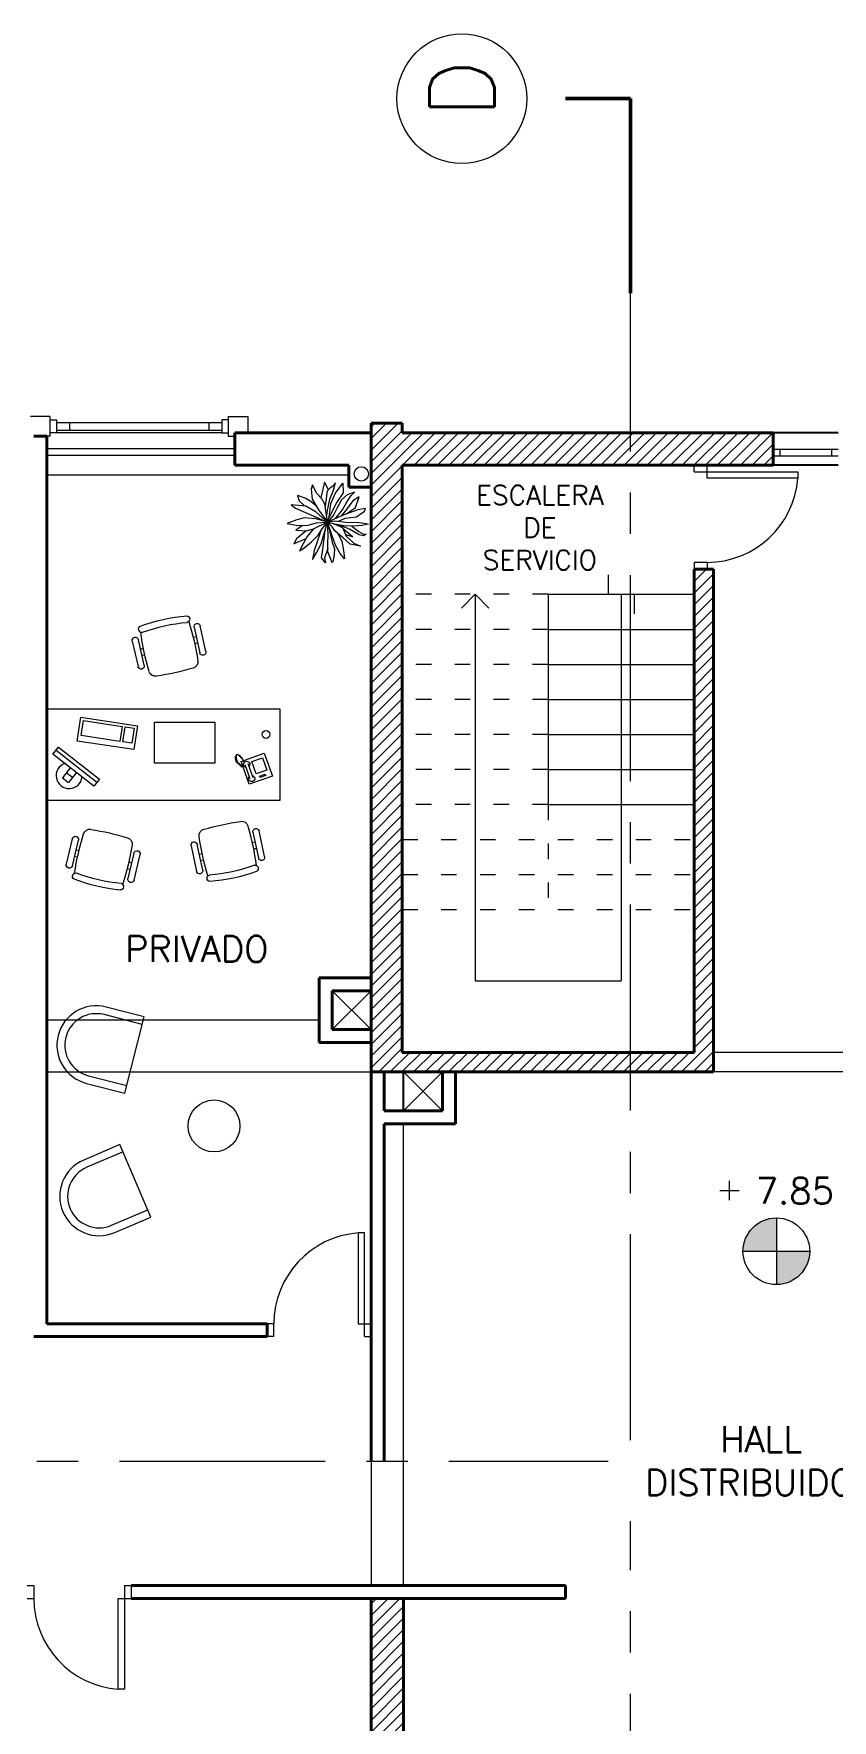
# Model space of a CAD drawing. Extents: x 1018 to 1352, y -109 to 184.
# Drawn here: x 1160.33 to 1166.49, y 119.15 to 132.15 of the extents above; entities that cross this region are included whole.
import ezdxf

# ---------------------------------------------------------------- set-up
doc = ezdxf.new("R2010")
doc.units = 0
doc.header["$LTSCALE"] = 0.5
doc.linetypes.add('ACAD_ISO03W100', pattern=[30, 12, -18])
doc.linetypes.add('CENTER', pattern=[50.8, 31.75, -6.35, 6.35, -6.35])
doc.layers.get('0').update_dxf_attribs({"linetype": 'CONTINUOUS'})
for name, color, linetype, lineweight in [('Carpintería', 55, 'CONTINUOUS', 20), ('Detalles .05', 243, 'CONTINUOUS', 5), ('Detalles 01', 8, 'CONTINUOUS', 9), ('Equipamiento movil', 33, 'CONTINUOUS', 9), ('Muros corte', 7, 'CONTINUOUS', 40), ('Muros vista', 253, 'CONTINUOUS', 25), ('Pisos', 252, 'CONTINUOUS', 18), ('Proyección', 4, 'ACAD_ISO03W100', 18), ('Punta 01', 6, 'CONTINUOUS', 9), ('Punta 015', 64, 'CONTINUOUS', 13), ('Punta 02', 11, 'CONTINUOUS', 20), ('Punta 05', 52, 'CONTINUOUS', 50), ('Tratamiento pisos', 251, 'CONTINUOUS', 9), ('Vidrios', 147, 'CONTINUOUS', 13)]:
    doc.layers.add(name, color=color, linetype=linetype, lineweight=lineweight)
doc.styles.add('Texto 1.5 mm', font='simplex.shx', dxfattribs={"height": 0.15})
doc.styles.add('Texto 2 mm', font='simplex.shx', dxfattribs={"height": 0.2})
doc.styles.add('Texto 5 mm', font='simplex.shx', dxfattribs={"height": 0.5})
pattern_1 = [(45, (-2.01349, 0.94109), (-0.0449012806, 0.0449012806), [])]

# ---------------------------------------------------------------- blocks, each defined once
blk = doc.blocks.new('TELEFONO')
at = {"layer": 'Detalles .05'}
for p, q in [((0.139, 0.134), (-0.098, 0.134)), ((-0.098, 0.134), (-0.098, -0.099)), ((-0.071, 0.089), (-0.071, -0.055)), ((-0.043, 0.089), (-0.043, -0.055)), ((0.108, 0.063), (0, 0.063)), ((0, 0.063), (0, -0.063)), ((0.081, 0.108), (0.023, 0.108)), ((0.023, 0.108), (0.023, 0.094)), ((0.023, 0.094), (0.081, 0.094)), ((0.027, 0.041), (0.027, 0.041)), ((0.027, 0.014), (0.027, 0.014)), ((0.054, 0.041), (0.054, 0.041)), ((0.054, 0.014), (0.054, 0.014)), ((0.081, 0.094), (0.081, 0.108)), ((0.081, 0.041), (0.081, 0.041)), ((0.081, 0.014), (0.081, 0.014)), ((0.108, -0.063), (0.108, 0.063)), ((0.139, -0.099), (0.139, 0.134)), ((-0.129, -0.104), (-0.147, -0.11)), ((-0.129, -0.116), (-0.147, -0.121)), ((-0.129, -0.127), (-0.147, -0.133)), ((-0.129, -0.139), (-0.147, -0.145)), ((-0.124, -0.093), (-0.141, -0.098)), ((-0.124, -0.15), (-0.141, -0.156)), ((-0.118, -0.081), (-0.135, -0.087)), ((-0.118, -0.162), (-0.135, -0.168)), ((-0.112, -0.07), (-0.129, -0.075)), ((-0.106, -0.058), (-0.124, -0.064)), ((-0.101, -0.047), (-0.118, -0.052)), ((-0.089, -0.156), (-0.106, -0.162)), ((-0.083, -0.145), (-0.101, -0.15)), ((-0.098, -0.099), (0.139, -0.099)), ((-0.078, -0.133), (-0.095, -0.139)), ((-0.072, -0.121), (-0.089, -0.127)), ((-0.067, -0.083), (-0.078, -0.116)), ((0, -0.063), (0.108, -0.063)), ((0.027, -0.013), (0.027, -0.013)), ((0.027, -0.04), (0.027, -0.04)), ((0.054, -0.013), (0.054, -0.013)), ((0.054, -0.04), (0.054, -0.04)), ((0.081, -0.013), (0.081, -0.013)), ((0.081, -0.04), (0.081, -0.04)), ((-0.104, -0.17), (-0.122, -0.176))]:
    blk.add_line(p, q, dxfattribs=at)
for centre, start, end in [((-0.057, 0.089), 298.4915, 241.5085), ((-0.057, -0.055), 118.4915, 61.5085)]:
    blk.add_arc(centre, 0.0302, start, end, dxfattribs=at)
blk = doc.blocks.new('RECTANG')
for p, q in [((1, 1), (0, 1)), ((0, 1), (0, 0)), ((1, 0), (1, 1)), ((0, 0), (1, 0))]:
    blk.add_line(p, q)
blk = doc.blocks.new('KEYBOARD', base_point=(60, 294))
for p, xscale, yscale, zscale in [((60, 294), 19, 8, 19), ((61, 295), 13, 5, 13), ((75, 295), 3, 5, 3)]:
    blk.add_blockref('RECTANG', p, dxfattribs=dict(xscale=xscale, yscale=yscale, zscale=zscale))
blk = doc.blocks.new('Silla 2')
for p, q in [((15, 15), (0, 15)), ((0, 15), (0, -15)), ((15, 12), (0, 12)), ((0, -12), (15, -12)), ((0, -15), (15, -15))]:
    blk.add_line(p, q)
for radius in [15, 12]:
    blk.add_arc((15, 0), radius, 270, 90)
blk = doc.blocks.new('Silla 1')
at = {"layer": 'Equipamiento movil'}
for p, q in [((-0.113, 0.266), (0.03, 0.409)), ((0.064, 0.375), (-0.079, 0.232)), ((-0.025, 0.286), (-0.009, 0.269)), ((0.01, 0.321), (0.027, 0.305)), ((0.232, -0.079), (0.375, 0.064)), ((0.409, 0.03), (0.266, -0.113)), ((0.305, 0.027), (0.321, 0.01)), ((0.269, -0.009), (0.286, -0.025))]:
    blk.add_line(p, q, dxfattribs=at)
for centre, radius, start, end in [((1.406, -1.127), 1.988, 130.2245, 139.1817), ((0.047, 0.392), 0.0242, 315, 135), ((0.147, 0.396), 0.0255, 61.3631, 224.3749), ((-0.651, -0.651), 1.342, 37.131, 52.869), ((-0.096, 0.249), 0.0242, 135, 315), ((-0.654, -0.654), 1.296, 37.1584, 52.8416), ((-0.061, 0.139), 0.0505, 139.1817, 220.8183), ((0.396, 0.147), 0.0255, 225.6251, 28.6369), ((1.406, 1.406), 1.988, 220.8183, 229.1817), ((-1.127, 1.406), 1.988, 310.8183, 319.7755), ((0.392, 0.047), 0.0242, 315, 135), ((0.139, -0.061), 0.0505, 229.1817, 310.8183), ((0.249, -0.096), 0.0242, 135, 315)]:
    blk.add_arc(centre, radius, start, end, dxfattribs=at)
blk = doc.blocks.new('Treei')
for p, q in [((-1.6, 5.41), (-2.01, 5.58)), ((-2.01, 5.58), (-1.8, 4.47)), ((-0.75, 4.27), (-1.6, 5.41)), ((0.01, 4.32), (0.22, 5.68)), ((0.22, 5.68), (0.34, 5.97)), ((0.34, 5.97), (0.52, 5.11)), ((0.52, 5.11), (0.61, 3.71)), ((1.42, 4.57), (1.81, 5.28)), ((1.81, 5.28), (1.78, 5.7)), ((1.78, 5.7), (2.06, 5.28)), ((2.06, 5.28), (1.92, 4.62)), ((-3.94, 3.46), (-4.45, 3.93)), ((-4.45, 3.93), (-4.03, 2.89)), ((-4.03, 2.89), (-3.28, 2.03)), ((-3.05, 2.89), (-3.94, 3.46)), ((-2.15, 4.1), (-3.71, 4.62)), ((-3.71, 4.62), (-3.16, 3.73)), ((-3.16, 3.73), (-1.67, 2.62)), ((-1.83, 2.15), (-3.05, 2.89)), ((-1.21, 2.79), (-2.15, 4.1)), ((-1.8, 4.47), (-1.02, 2.25)), ((-1.67, 2.62), (-0.88, 1.91)), ((-0.56, 2.57), (-0.75, 4.27)), ((-0.11, 1.56), (-0.56, 2.57)), ((-0.17, 1), (0.06, 3.09)), ((0.06, 3.09), (0.01, 4.32)), ((1.05, 3.19), (0.44, 1.74)), ((0.61, 3.71), (0.57, 2.38)), ((0.61, 3.58), (1.42, 4.57)), ((0.8, 2.18), (2.11, 2.72)), ((0.96, 2.25), (2.2, 3.73)), ((1.92, 4.62), (1.05, 3.19)), ((2.2, 3.73), (1.92, 2.62)), ((2.11, 2.72), (3.12, 3.85)), ((3.3, 3.31), (2.36, 2.28)), ((3.12, 3.85), (3.58, 4.84)), ((3.58, 4.84), (3.3, 3.31)), ((-4.76, 0.09), (-5.92, -0.48)), ((-5.51, 0.92), (-5.8, 1.09)), ((-5.8, 1.09), (-4.68, 0.77)), ((-5.76, 2.23), (-4.31, 2.25)), ((-4.26, 1.14), (-5.76, 2.23)), ((-5.12, 0.4), (-5.51, 0.92)), ((-4.61, -0.04), (-5.12, 0.4)), ((-4.68, 0.77), (-3.34, 0.26)), ((-4.31, 2.25), (-2.93, 1.32)), ((-2.77, 0.45), (-4.26, 1.14)), ((-3.34, 0.26), (-1.78, -0.09)), ((-3.28, 2.03), (-2.08, 1.39)), ((-2.93, 1.32), (-0.51, 0.11)), ((-0.77, 0.18), (-2.77, 0.45)), ((-2.08, 1.39), (-1.04, 0.82)), ((-0.51, 1.14), (-1.83, 2.15)), ((-1.04, 0.82), (0.03, -0.03)), ((-1.02, 2.25), (0.03, -0.03)), ((0.03, -0.03), (-0.77, 0.18)), ((0.03, -0.03), (-0.17, 1)), ((0.03, -0.03), (0.2, 0.77)), ((2.04, 0.65), (0.03, -0.03)), ((0.7, 0.63), (0.03, -0.03)), ((0.03, -0.03), (2.96, 0.63)), ((1.85, 0.03), (0.03, -0.03)), ((0.2, 0.77), (0.8, 2.18)), ((0.57, 2.38), (0.31, 1.05)), ((1.28, 1.02), (0.7, 0.63)), ((1.99, 1.81), (1.28, 1.02)), ((1.69, 1.48), (2.82, 2.08)), ((3.28, 0.01), (1.85, 0.03)), ((2.36, 2.28), (1.99, 1.81)), ((2.73, 0.9), (2.04, 0.65)), ((3.51, 1.17), (2.73, 0.9)), ((2.82, 2.08), (4.22, 2.33)), ((2.96, 0.63), (3.97, 1)), ((4.41, -0.01), (3.28, 0.01)), ((4.64, 1.81), (3.51, 1.17)), ((3.97, 1), (4.77, 0.95)), ((4.22, 2.33), (5.46, 2.47)), ((5.39, 0.4), (4.41, -0.01)), ((5.46, 2.47), (4.64, 1.81)), ((4.77, 0.95), (5.72, 0.8)), ((6.02, 0.65), (5.39, 0.4)), ((5.72, 0.8), (6.02, 0.65)), ((-5.92, -0.48), (-3.64, -1.03)), ((-4.26, -1.67), (-5.51, -2.28)), ((-5.51, -2.28), (-4.86, -2.48)), ((-4.86, -2.48), (-3.37, -2.31)), ((-2.36, -0.36), (-4.61, -0.04)), ((-3.44, -0.9), (-4.26, -1.67)), ((-2.65, -0.43), (-3.44, -0.9)), ((-3.37, -2.31), (-1.83, -1.37)), ((-2.28, -1.64), (-3.05, -2.53)), ((-1.34, -0.24), (-2.65, -0.43)), ((-1.46, -1.72), (-2.33, -3.24)), ((-1.83, -1.37), (0.03, -0.03)), ((-1.78, -0.09), (-0.95, -0.18)), ((0.03, -0.03), (-1.46, -1.72)), ((-1.39, -3.32), (0.03, -0.03)), ((0.03, -0.03), (-1.34, -0.24)), ((-0.47, -1.76), (-0.63, -3.46)), ((0.03, -0.03), (-0.47, -1.76)), ((0.11, -1.72), (0.03, -0.03)), ((0.03, -0.03), (1.07, -2.16)), ((1, -0.83), (0.03, -0.03)), ((3.21, -0.98), (0.03, -0.03)), ((0.45, -2.92), (0.11, -1.72)), ((1.97, -1.44), (1, -0.83)), ((1.3, -3.19), (1.03, -2.11)), ((1.07, -2.16), (2.15, -3.07)), ((4.06, -0.75), (1.24, -0.39)), ((1.31, -1.02), (3.1, -1.64)), ((2.93, -2.41), (1.97, -1.44)), ((3.85, -3.54), (2.93, -2.41)), ((3.1, -1.64), (4.24, -2.04)), ((4.47, -1.62), (3.21, -0.98)), ((3.92, 0), (5.37, -0.51)), ((5.3, -0.93), (4.06, -0.75)), ((4.24, -2.04), (5.56, -2.28)), ((5.56, -2.28), (4.47, -1.62)), ((6.02, -0.34), (5.3, -0.93)), ((5.37, -0.51), (6.02, -0.34)), ((-3.55, -3.37), (-3.92, -4.48)), ((-3.92, -4.48), (-3.16, -4.25)), ((-3.05, -2.53), (-3.55, -3.37)), ((-3.16, -4.25), (-2.38, -3.46)), ((-2.33, -3.24), (-2.56, -5.44)), ((-2.56, -5.44), (-2.06, -4.77)), ((-2.06, -4.77), (-1.39, -3.32)), ((-0.63, -3.46), (-0.35, -4.6)), ((-0.35, -4.6), (0.2, -6.03)), ((0.2, -6.03), (0.5, -4.43)), ((0.5, -4.43), (0.45, -2.92)), ((0.5, -3.74), (1.19, -4.72)), ((1.19, -4.72), (1.28, -3.19)), ((1.28, -3.19), (2.47, -4.62)), ((2.15, -3.07), (3.12, -3.59)), ((2.93, -4.4), (2.43, -3.22)), ((2.47, -4.62), (3.23, -5.02)), ((3.23, -5.02), (2.93, -4.4)), ((3.12, -3.59), (4.27, -4.18)), ((4.27, -4.18), (3.85, -3.54))]:
    blk.add_line(p, q)

msp = doc.modelspace()

# ---------------------------------------------------------------- hatches: boundary and pattern name
at = {"layer": 'Detalles 01'}
h = msp.add_hatch(dxfattribs=at)
h.set_pattern_fill('ANSI31,_O', color=256, scale=0.02)
h.set_pattern_definition(pattern_1)
h.paths.add_polyline_path([(1166.032, 129.071), (1164.932, 129.071), (1164.932, 128.821), (1166.032, 128.821)])
h.paths.add_polyline_path([(1164.932, 129.071), (1163.172, 129.071), (1163.172, 129.146), (1162.932, 129.146), (1162.932, 124.146), (1164.932, 124.146), (1164.932, 124.296), (1163.172, 124.296), (1163.172, 128.821), (1164.932, 128.821)])
h.paths.add_polyline_path([(1165.572, 128.021), (1165.422, 128.021), (1165.422, 124.296), (1164.932, 124.296), (1164.932, 124.146), (1165.572, 124.146)])
h = msp.add_hatch(dxfattribs=at)
h.set_pattern_fill('ANSI31,_O', color=256, scale=0.02)
h.set_pattern_definition(pattern_1)
h.paths.add_polyline_path([(1164.432, 115.121), (1163.182, 115.121), (1163.182, 120.088), (1162.932, 120.088), (1162.932, 113.471), (1161.882, 113.471), (1161.882, 113.221), (1162.932, 113.221), (1162.932, 113.146), (1163.182, 113.146), (1163.182, 114.871), (1164.432, 114.871)])
at = {"layer": 'Vidrios', "linetype": 'Continuous'}
h = msp.add_hatch(color=256, dxfattribs=at)
h.paths.add_polyline_path([(1166.056, 123.02, 0.414214), (1165.8, 122.763), (1166.056, 122.763)])
h.paths.add_polyline_path([(1166.313, 122.763), (1166.056, 122.763), (1166.056, 122.507, 0.414214)])

# ---------------------------------------------------------------- linework, layer by layer
at = {"layer": 'Carpintería'}
for p, q in [((1160.457, 129.196), (1160.307, 129.196)), ((1160.457, 129.196), (1160.457, 129.046)), ((1161.832, 129.196), (1161.832, 129.046)), ((1161.832, 129.196), (1161.982, 129.196)), ((1161.982, 129.196), (1161.982, 129.071)), ((1160.457, 129.171), (1160.507, 129.171)), ((1160.507, 129.071), (1160.457, 129.071)), ((1160.507, 129.171), (1160.507, 129.071)), ((1160.507, 129.151), (1161.782, 129.151)), ((1160.507, 129.091), (1161.782, 129.091)), ((1160.607, 129.151), (1160.607, 129.091)), ((1161.682, 129.151), (1161.682, 129.091)), ((1161.782, 129.171), (1161.782, 129.071)), ((1161.832, 129.171), (1161.782, 129.171)), ((1161.782, 129.071), (1161.832, 129.071)), ((1160.457, 129.046), (1160.432, 129.046)), ((1161.832, 129.046), (1161.882, 129.046)), ((1166.532, 128.941), (1166.032, 128.941)), ((1166.082, 128.941), (1166.082, 128.891)), ((1166.482, 128.941), (1166.482, 128.891)), ((1165.422, 128.771), (1165.422, 128.821)), ((1165.522, 128.771), (1165.522, 128.821)), ((1166.532, 128.891), (1166.032, 128.891)), ((1165.422, 128.771), (1165.522, 128.771)), ((1165.522, 128.771), (1166.222, 128.771)), ((1165.522, 128.721), (1165.522, 128.771)), ((1166.222, 128.721), (1165.522, 128.721)), ((1166.222, 128.771), (1166.222, 128.721)), ((1165.522, 128.071), (1165.422, 128.071)), ((1165.422, 128.071), (1165.422, 128.021)), ((1165.522, 128.071), (1165.522, 128.021)), ((1162.882, 122.905), (1162.832, 122.905)), ((1162.832, 122.905), (1162.832, 122.205)), ((1162.882, 122.205), (1162.882, 122.905)), ((1162.182, 122.205), (1162.132, 122.205)), ((1162.182, 122.105), (1162.182, 122.205)), ((1162.832, 122.205), (1162.882, 122.205)), ((1162.882, 122.105), (1162.882, 122.205)), ((1162.882, 122.205), (1162.932, 122.205)), ((1162.182, 122.105), (1162.132, 122.105)), ((1162.882, 122.105), (1162.932, 122.105)), ((1160.282, 120.188), (1160.332, 120.188)), ((1160.332, 120.188), (1160.332, 120.088)), ((1161.032, 120.188), (1161.032, 120.088)), ((1161.032, 120.188), (1161.082, 120.188)), ((1160.282, 120.088), (1160.332, 120.088)), ((1160.982, 119.388), (1160.982, 120.088)), ((1160.982, 120.088), (1161.032, 120.088)), ((1161.032, 120.088), (1161.082, 120.088)), ((1161.032, 120.088), (1161.032, 119.388)), ((1161.032, 119.388), (1160.982, 119.388))]:
    msp.add_line(p, q, dxfattribs=at)
at = {"layer": 'Detalles 01', "linetype": 'CENTER', "ltscale": 0.1}
for p, q in [((1164.932, 121.307), (1164.932, 130.146)), ((1150.832, 121.146), (1164.759, 121.146)), ((1164.932, 110.146), (1164.932, 120.684))]:
    msp.add_line(p, q, dxfattribs=at)
at = {"layer": 'Detalles 01'}
for p, q in [((1161.782, 129.071), (1160.507, 129.071)), ((1161.882, 128.946), (1160.432, 128.946)), ((1161.882, 128.896), (1160.432, 128.896)), ((1164.76, 127.976), (1164.76, 127.826)), ((1163.629, 127.72), (1163.735, 127.826)), ((1163.735, 127.826), (1163.735, 124.846)), ((1163.841, 127.72), (1163.735, 127.826)), ((1164.86, 127.826), (1164.86, 124.846)), ((1164.96, 127.826), (1164.96, 127.676)), ((1163.735, 124.846), (1164.86, 124.846))]:
    msp.add_line(p, q, dxfattribs=at)
msp.add_circle((1162.857, 128.754), 0.055, dxfattribs=at)
for centre, start, end in [((1165.521, 128.775), 270.1171, 355.6407), ((1162.886, 122.203), 94.3593, 179.8829), ((1161.036, 120.089), 180.1171, 265.6407)]:
    msp.add_arc(centre, 0.703, start, end, dxfattribs=at)
at = {"layer": 'Equipamiento movil'}
for p, q in [((1162.232, 126.94), (1160.432, 126.94)), ((1160.432, 126.94), (1160.432, 126.24)), ((1162.232, 126.24), (1162.232, 126.94)), ((1161.262, 126.524), (1161.262, 126.841)), ((1161.262, 126.841), (1161.728, 126.841)), ((1161.728, 126.841), (1161.728, 126.524)), ((1160.48, 126.594), (1160.524, 126.649)), ((1160.505, 126.626), (1160.819, 126.378)), ((1160.524, 126.649), (1160.838, 126.402)), ((1160.795, 126.347), (1160.48, 126.594)), ((1160.614, 126.489), (1160.553, 126.412)), ((1161.728, 126.524), (1161.262, 126.524)), ((1160.553, 126.412), (1160.6, 126.375)), ((1160.63, 126.413), (1160.583, 126.45)), ((1160.661, 126.452), (1160.6, 126.375)), ((1160.838, 126.402), (1160.795, 126.347)), ((1160.432, 126.24), (1162.232, 126.24))]:
    msp.add_line(p, q, dxfattribs=at)
for centre, radius in [((1162.123, 126.746), 0.03), ((1161.722, 123.729), 0.2)]:
    msp.add_circle(centre, radius, dxfattribs=at)
msp.add_arc((1160.605, 126.429), 0.1, 109.6916, 353.9196, dxfattribs=at)
at = {"layer": 'Muros corte'}
for p, q in [((1162.932, 129.071), (1161.882, 129.071)), ((1161.882, 129.071), (1161.882, 128.821)), ((1162.932, 124.146), (1162.932, 129.146)), ((1162.932, 129.146), (1163.172, 129.146)), ((1163.172, 129.146), (1163.172, 129.071)), ((1163.172, 129.071), (1166.032, 129.071)), ((1166.032, 129.071), (1166.032, 128.821)), ((1160.432, 129.046), (1160.332, 129.046)), ((1160.432, 129.046), (1160.432, 122.205)), ((1162.762, 128.821), (1161.882, 128.821)), ((1162.762, 128.651), (1162.762, 128.821)), ((1162.932, 121.146), (1162.932, 128.821)), ((1163.172, 128.821), (1166.032, 128.821)), ((1163.172, 128.821), (1163.172, 124.296)), ((1162.932, 128.651), (1162.762, 128.651)), ((1165.422, 128.021), (1165.422, 124.296)), ((1165.572, 128.021), (1165.422, 128.021)), ((1165.572, 128.021), (1165.572, 124.146)), ((1162.532, 124.371), (1162.532, 124.871)), ((1162.532, 124.871), (1162.932, 124.871)), ((1162.632, 124.471), (1162.632, 124.771)), ((1162.632, 124.771), (1162.932, 124.771)), ((1162.632, 124.471), (1162.932, 124.471)), ((1162.532, 124.371), (1162.932, 124.371)), ((1163.172, 124.296), (1165.422, 124.296)), ((1165.572, 124.146), (1162.932, 124.146)), ((1163.032, 123.846), (1163.032, 124.146)), ((1163.482, 123.846), (1163.482, 124.146)), ((1163.582, 123.746), (1163.582, 124.146)), ((1163.032, 123.846), (1163.482, 123.846)), ((1163.032, 121.146), (1163.032, 123.746)), ((1163.032, 123.746), (1163.582, 123.746)), ((1160.432, 122.205), (1162.132, 122.205)), ((1162.132, 122.105), (1162.132, 122.205)), ((1160.332, 122.105), (1162.132, 122.105)), ((1161.082, 120.188), (1164.432, 120.188)), ((1164.432, 120.188), (1164.432, 120.088)), ((1161.082, 120.088), (1164.432, 120.088)), ((1162.932, 120.088), (1162.932, 113.471)), ((1163.182, 120.088), (1163.182, 115.121))]:
    msp.add_line(p, q, dxfattribs=at)
at = {"layer": 'Muros vista'}
for p, q in [((1166.532, 129.071), (1166.032, 129.071)), ((1166.532, 128.821), (1166.032, 128.821)), ((1163.182, 123.846), (1163.182, 124.146))]:
    msp.add_line(p, q, dxfattribs=at)
at = {"layer": 'Pisos'}
for p, q in [((1164.297, 127.826), (1164.297, 126.206)), ((1164.297, 127.826), (1165.422, 127.826)), ((1164.297, 127.556), (1165.422, 127.556)), ((1164.297, 127.286), (1165.422, 127.286)), ((1164.297, 127.016), (1165.422, 127.016)), ((1164.297, 126.746), (1165.422, 126.746)), ((1164.297, 126.476), (1165.422, 126.476)), ((1164.297, 126.206), (1165.422, 126.206)), ((1163.182, 120.188), (1163.182, 123.746)), ((1162.932, 121.146), (1162.932, 120.188))]:
    msp.add_line(p, q, dxfattribs=at)
at = {"layer": 'Proyección', "ltscale": 0.02}
for p, q in [((1164.297, 127.826), (1163.172, 127.826)), ((1164.297, 127.556), (1163.172, 127.556)), ((1164.297, 127.286), (1163.172, 127.286)), ((1164.297, 127.016), (1163.172, 127.016)), ((1164.297, 126.746), (1163.172, 126.746)), ((1164.297, 126.476), (1163.172, 126.476)), ((1164.297, 126.206), (1163.172, 126.206)), ((1164.297, 126.206), (1164.297, 125.401)), ((1163.172, 125.936), (1165.422, 125.936)), ((1163.172, 125.666), (1165.422, 125.666)), ((1163.172, 125.396), (1165.422, 125.396))]:
    msp.add_line(p, q, dxfattribs=at)
at = {"layer": 'Punta 01'}
for p, q in [((1162.932, 124.771), (1162.632, 124.471)), ((1162.632, 124.771), (1162.932, 124.471)), ((1163.182, 123.846), (1163.482, 124.146)), ((1163.482, 123.846), (1163.182, 124.146))]:
    msp.add_line(p, q, dxfattribs=at)
at = {"layer": 'Punta 01', "linetype": 'Continuous'}
for p, q in [((1165.62, 123.231), (1165.77, 123.231)), ((1165.695, 123.156), (1165.695, 123.306))]:
    msp.add_line(p, q, dxfattribs=at)
at = {"layer": 'Punta 015', "linetype": 'Continuous'}
for p, q in [((1166.056, 123.02), (1166.056, 122.507)), ((1165.8, 122.763), (1166.313, 122.763))]:
    msp.add_line(p, q, dxfattribs=at)
msp.add_circle((1166.056, 122.763), 0.257, dxfattribs=at)
at = {"layer": 'Punta 02'}
msp.add_circle((1163.632, 131.646), 0.5, dxfattribs=at)
at = {"layer": 'Punta 05'}
for p, q in [((1164.932, 131.646), (1164.432, 131.646)), ((1164.932, 130.146), (1164.932, 131.646))]:
    msp.add_line(p, q, dxfattribs=at)
at = {"layer": 'Tratamiento pisos'}
for p, q in [((1160.432, 128.746), (1162.762, 128.746)), ((1160.432, 124.546), (1162.532, 124.546)), ((1167.142, 124.296), (1165.572, 124.296)), ((1160.432, 124.146), (1162.932, 124.146)), ((1167.142, 124.146), (1165.572, 124.146))]:
    msp.add_line(p, q, dxfattribs=at)
at = {"layer": 'Vidrios', "color": 7}
for p, q in [((1162.932, 121.146), (1163.032, 121.146)), ((1161.082, 120.188), (1161.082, 120.088))]:
    msp.add_line(p, q, dxfattribs=at)

# ---------------------------------------------------------------- block references
at = {"layer": 'Detalles .05'}
for name, p, xscale, yscale, zscale, rotation in [('Treei', (1162.599, 128.383), 0.05201508312000002, 0.05201508312000002, 0.05201508312000002, 270), ('TELEFONO', (1162.031, 126.489), -0.8, 0.8, 0.8, 199.5246331456692)]:
    msp.add_blockref(name, p, dxfattribs=dict(at, xscale=xscale, yscale=yscale, zscale=zscale, rotation=rotation))
at = {"layer": 'Equipamiento movil', "xscale": -1}
for p, rotation in [((1161.421, 127.221), 327.5460991057164), ((1161.784, 126.051), 147.2140234953107), ((1160.915, 125.987), 121.8510703199659)]:
    msp.add_blockref('Silla 1', p, dxfattribs=dict(at, rotation=rotation))
at = {"layer": 'Equipamiento movil'}
for name, p, xscale, yscale, zscale, rotation in [('KEYBOARD', (1160.695, 126.879), -0.02326153846132684, 0.02326153846151868, 0.02326153846153847, 171.4219653329422), ('Silla 2', (1161.109, 124.276), 0.02025, 0.02025, 0.02025, 165.6545911274209), ('Silla 2', (1161.116, 123.306), 0.02025, 0.02025, 0.02025, 203.1403101882366)]:
    msp.add_blockref(name, p, dxfattribs=dict(at, xscale=xscale, yscale=yscale, zscale=zscale, rotation=rotation))

# ---------------------------------------------------------------- texts
at = {"layer": 'Punta 015', "insert": (1164.233, 128.665), "char_height": 0.15, "width": 1.23789, "attachment_point": 2, "style": 'Texto 1.5 mm'}
msp.add_mtext('ESCALERA DE SERVICIO', dxfattribs=at)
at = {"layer": 'Punta 015', "linetype": 'Continuous', "insert": (1166.199, 123.228), "char_height": 0.2, "attachment_point": 5, "style": 'Texto 2 mm'}
msp.add_mtext('7.85', dxfattribs=at)
at = {"layer": 'Punta 02', "char_height": 0.2, "style": 'Texto 2 mm'}
for s, insert, width, attachment_point in [('PRIVADO', (1161.036, 124.993), 1.26943, 7), ('HALL\\PDISTRIBUIDOR', (1165.939, 121.415), 2.1374, 2)]:
    msp.add_mtext(s, dxfattribs=dict(at, insert=insert, width=width, attachment_point=attachment_point))
at = {"layer": 'Punta 05', "insert": (1163.883, 131.497), "char_height": 0.5, "width": 0.3999, "attachment_point": 7, "rotation": 90, "style": 'Texto 5 mm'}
msp.add_mtext('D', dxfattribs=at)

doc.saveas('drawing.dxf')
